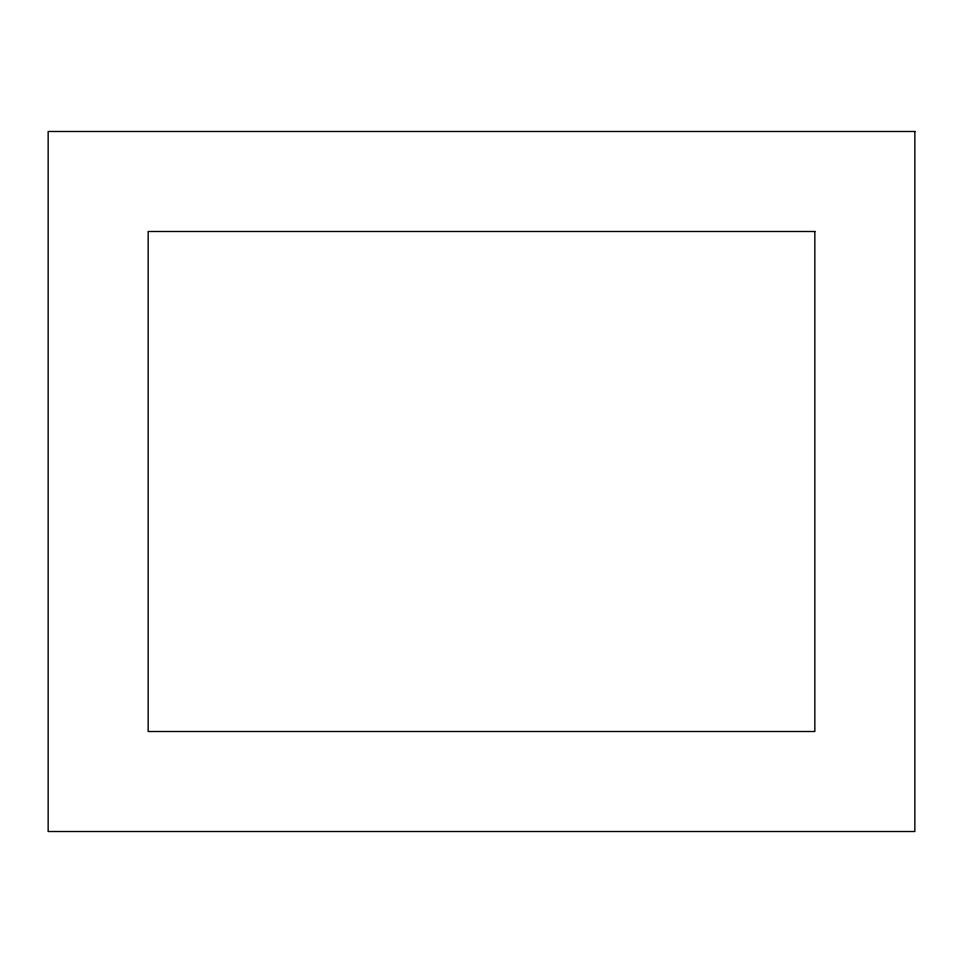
<?xml version="1.0" encoding="UTF-8"?>
<svg xmlns="http://www.w3.org/2000/svg" width="963" height="963" viewBox="0 0 963 963"><rect width="100%" height="100%" fill="white"/><g stroke="black" fill="none" stroke-linecap="round" stroke-linejoin="round"><path stroke-width="1.44" d="M914.85 131.486L48.15 131.486L48.15 831.514L914.85 831.514L914.85 131.486M814.842 231.493L148.158 231.493L148.158 731.507L814.842 731.507L814.842 231.493"/></g></svg>
